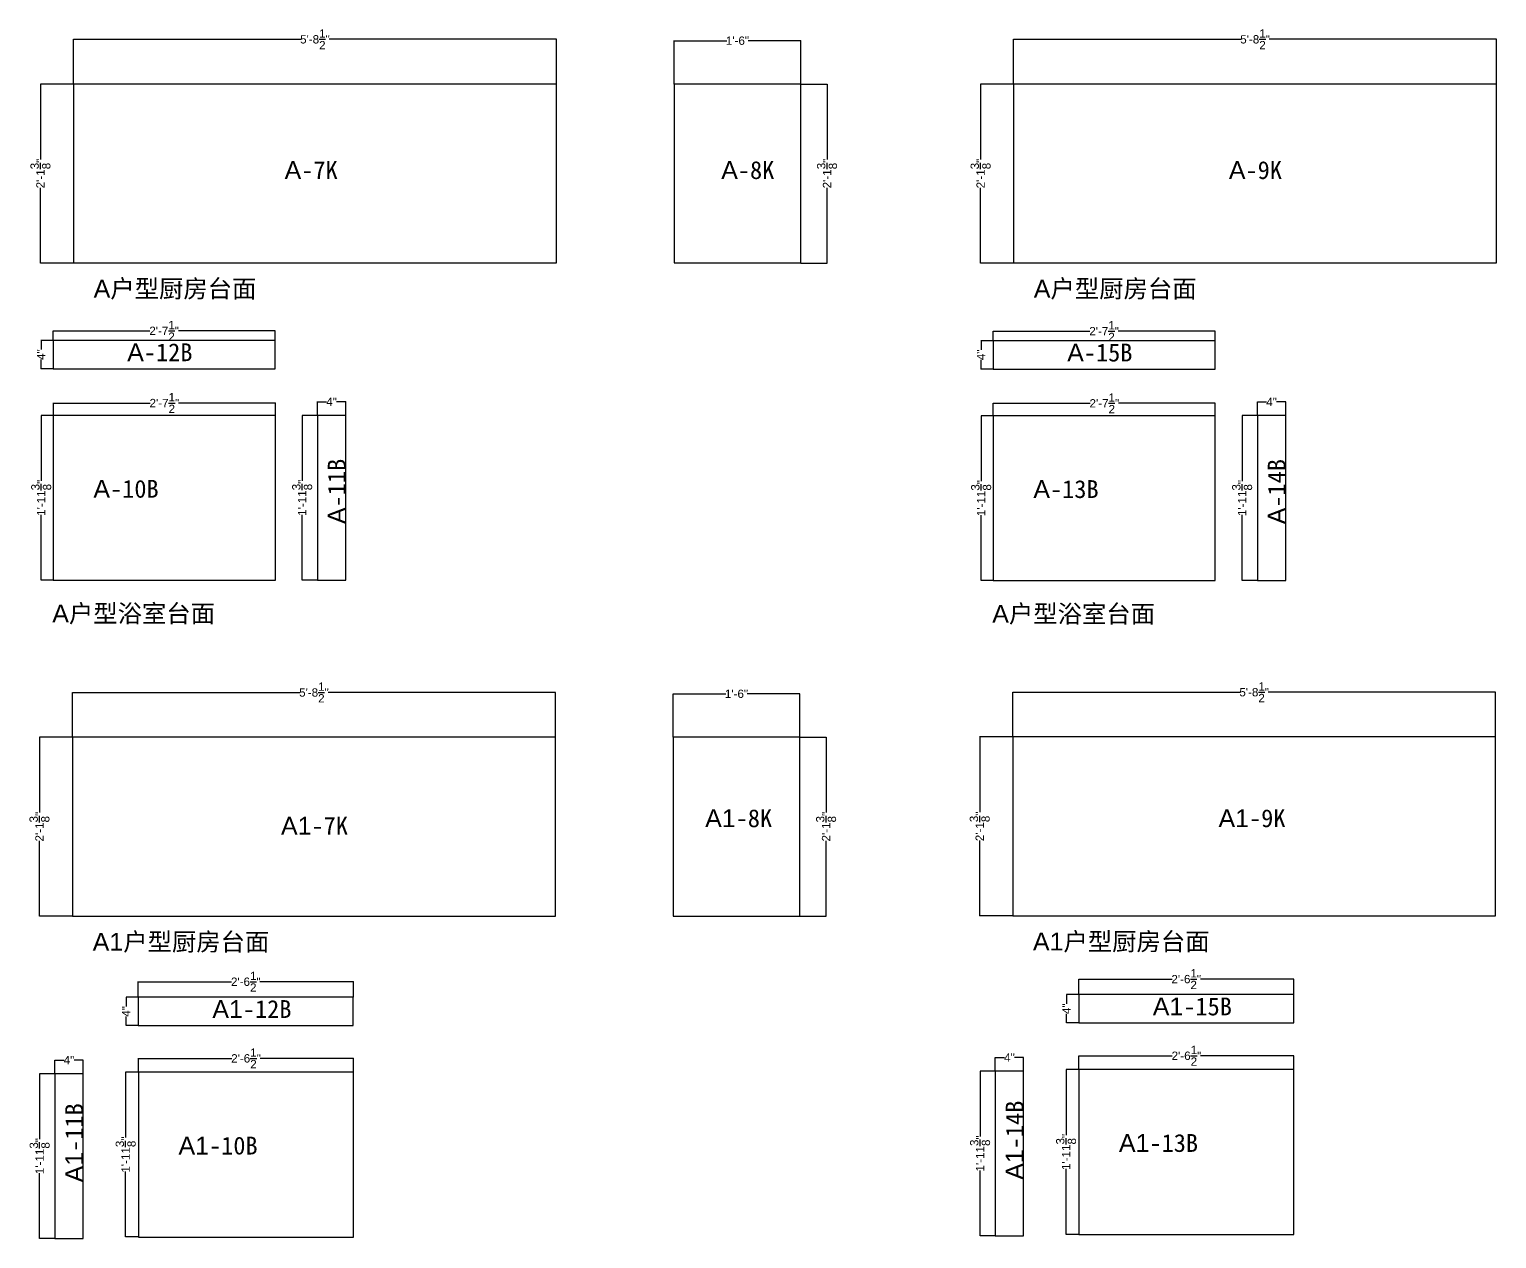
# Model space of a CAD drawing. Header units: inches. Extents: x -997106 to 39633, y -30199 to 1961.
# Drawn here: x 11692 to 16979, y -2397 to 1961 of the extents above; entities that cross this region are included whole.
import ezdxf

# ---------------------------------------------------------------- set-up
doc = ezdxf.new("R2010")
doc.units = ezdxf.units.IN
doc.header["$MEASUREMENT"] = 0
doc.layers.get('Defpoints').update_dxf_attribs({"color": 3})
doc.layers.add('编号', color=10, linetype='Continuous', plot=False)
doc.styles.get("Standard").update_dxf_attribs({"font": 'arial.ttf'})
doc.dimstyles.get("Standard").update_dxf_attribs({"dimtxt": 30, "dimasz": 1, "dimexe": 0.18, "dimexo": 0.0625, "dimgap": 0.09, "dimtad": 0, "dimtoh": 1, "dimdec": 4, "dimlfac": 0.03937, "dimzin": 0, "dimdsep": 46, "dimlunit": 4, "dimtxsty": 'Standard', "dimblk": 'ARCHTICK', "dimcen": 1, "dimadec": 0, "dimazin": 0, "dimtfac": 1, "dimtdec": 4, "dimtix": 1, "dimtofl": 0, "dimtmove": 2, "dimatfit": 3, "dimldrblk": 'ARCHTICK', "dimfxl": 1, "dimtolj": 1, "dimtzin": 0, "dimarcsym": 0})

# ---------------------------------------------------------------- blocks, each defined once
blk = doc.blocks.new('_ArchTick')
at = {"color": 0, "linetype": 'ByBlock', "const_width": 0.15}
blk.add_lwpolyline([(-0.5, -0.5), (0.5, 0.5)], dxfattribs=at)
blk = doc.blocks.new('*D14')
at = {"color": 0, "lineweight": -2, "transparency": 16777216}
for p, q in [((11850.8, 1764.1), (11850.8, 1925.3)), ((11850.8, 1925.1), (12669.9, 1925.1)), ((13590.8, 1925.1), (12771.7, 1925.1)), ((13590.8, 1764.1), (13590.8, 1925.3))]:
    blk.add_line(p, q, dxfattribs=at)
at = {"layer": 'Defpoints', "color": 0, "transparency": 16777216}
for p in [(13590.8, 1925.1), (11850.8, 1764), (13590.8, 1764)]:
    blk.add_point(p, dxfattribs=at)
at = {"color": 0, "lineweight": -2, "transparency": 16777216, "rotation": 180}
blk.add_blockref('_ArchTick', (11850.8, 1925.1), dxfattribs=at)
at = {"color": 0, "lineweight": -2, "transparency": 16777216}
blk.add_blockref('_ArchTick', (13590.8, 1925.1), dxfattribs=at)
at = {"color": 0, "transparency": 16777216, "insert": (12720.8, 1925.1), "char_height": 30, "attachment_point": 5}
blk.add_mtext('\\A1;5\'-8{\\H1x;\\S1/2;}"', dxfattribs=at)
blk = doc.blocks.new('*D15')
at = {"color": 0, "lineweight": -2, "transparency": 16777216}
for p, q in [((11850.7, 1764), (11731.6, 1764)), ((11731.8, 1764), (11731.8, 1492.6)), ((11731.8, 1119), (11731.8, 1390.4)), ((11850.7, 1119), (11731.6, 1119))]:
    blk.add_line(p, q, dxfattribs=at)
at = {"layer": 'Defpoints', "color": 0, "transparency": 16777216}
for p in [(11850.8, 1764), (11731.8, 1119), (11850.8, 1119)]:
    blk.add_point(p, dxfattribs=at)
at = {"color": 0, "lineweight": -2, "transparency": 16777216}
for p, rotation in [((11731.8, 1764), 90), ((11731.8, 1119), 270)]:
    blk.add_blockref('_ArchTick', p, dxfattribs=dict(at, rotation=rotation))
at = {"color": 0, "transparency": 16777216, "insert": (11731.8, 1441.5), "char_height": 30, "attachment_point": 5, "rotation": 90}
blk.add_mtext('\\A1;2\'-1{\\H1x;\\S3/8;}"', dxfattribs=at)
blk = doc.blocks.new('*D16')
at = {"color": 0, "lineweight": -2, "transparency": 16777216}
for p, q in [((14014.9, 1764.1), (14014.9, 1920.3)), ((14014.9, 1920.1), (14204.8, 1920.1)), ((14471.9, 1920.1), (14281.9, 1920.1)), ((14471.9, 1764.1), (14471.9, 1920.3))]:
    blk.add_line(p, q, dxfattribs=at)
at = {"layer": 'Defpoints', "color": 0, "transparency": 16777216}
for p in [(14471.9, 1920.1), (14014.9, 1764), (14471.9, 1764)]:
    blk.add_point(p, dxfattribs=at)
at = {"color": 0, "lineweight": -2, "transparency": 16777216, "rotation": 180}
blk.add_blockref('_ArchTick', (14014.9, 1920.1), dxfattribs=at)
at = {"color": 0, "lineweight": -2, "transparency": 16777216}
blk.add_blockref('_ArchTick', (14471.9, 1920.1), dxfattribs=at)
at = {"color": 0, "transparency": 16777216, "insert": (14243.4, 1920.1), "char_height": 30, "attachment_point": 5}
blk.add_mtext('\\A1;1\'-6"', dxfattribs=at)
blk = doc.blocks.new('*D17')
at = {"color": 0, "lineweight": -2, "transparency": 16777216}
for p, q in [((14472, 1764), (14566.3, 1764)), ((14566.1, 1764), (14566.1, 1492.6)), ((14566.1, 1119), (14566.1, 1390.4)), ((14472, 1119), (14566.3, 1119))]:
    blk.add_line(p, q, dxfattribs=at)
at = {"layer": 'Defpoints', "color": 0, "transparency": 16777216}
for p in [(14471.9, 1764), (14471.9, 1119), (14566.1, 1119)]:
    blk.add_point(p, dxfattribs=at)
at = {"color": 0, "lineweight": -2, "transparency": 16777216}
for p, rotation in [((14566.1, 1764), 90), ((14566.1, 1119), 270)]:
    blk.add_blockref('_ArchTick', p, dxfattribs=dict(at, rotation=rotation))
at = {"color": 0, "transparency": 16777216, "insert": (14566.1, 1441.5), "char_height": 30, "attachment_point": 5, "rotation": 90}
blk.add_mtext('\\A1;2\'-1{\\H1x;\\S3/8;}"', dxfattribs=at)
blk = doc.blocks.new('*D18')
at = {"color": 0, "lineweight": -2, "transparency": 16777216}
for p, q in [((15238.5, 1764.1), (15238.5, 1925.3)), ((15238.5, 1925.1), (16057.6, 1925.1)), ((16978.5, 1925.1), (16159.4, 1925.1)), ((16978.5, 1764.1), (16978.5, 1925.3))]:
    blk.add_line(p, q, dxfattribs=at)
at = {"layer": 'Defpoints', "color": 0, "transparency": 16777216}
for p in [(16978.5, 1925.1), (15238.5, 1764), (16978.5, 1764)]:
    blk.add_point(p, dxfattribs=at)
at = {"color": 0, "lineweight": -2, "transparency": 16777216, "rotation": 180}
blk.add_blockref('_ArchTick', (15238.5, 1925.1), dxfattribs=at)
at = {"color": 0, "lineweight": -2, "transparency": 16777216}
blk.add_blockref('_ArchTick', (16978.5, 1925.1), dxfattribs=at)
at = {"color": 0, "transparency": 16777216, "insert": (16108.5, 1925.1), "char_height": 30, "attachment_point": 5}
blk.add_mtext('\\A1;5\'-8{\\H1x;\\S1/2;}"', dxfattribs=at)
blk = doc.blocks.new('*D19')
at = {"color": 0, "lineweight": -2, "transparency": 16777216}
for p, q in [((15238.4, 1764), (15119.3, 1764)), ((15119.5, 1764), (15119.5, 1492.6)), ((15119.5, 1119), (15119.5, 1390.4)), ((15238.4, 1119), (15119.3, 1119))]:
    blk.add_line(p, q, dxfattribs=at)
at = {"layer": 'Defpoints', "color": 0, "transparency": 16777216}
for p in [(15238.5, 1764), (15119.5, 1119), (15238.5, 1119)]:
    blk.add_point(p, dxfattribs=at)
at = {"color": 0, "lineweight": -2, "transparency": 16777216}
for p, rotation in [((15119.5, 1764), 90), ((15119.5, 1119), 270)]:
    blk.add_blockref('_ArchTick', p, dxfattribs=dict(at, rotation=rotation))
at = {"color": 0, "transparency": 16777216, "insert": (15119.5, 1441.5), "char_height": 30, "attachment_point": 5, "rotation": 90}
blk.add_mtext('\\A1;2\'-1{\\H1x;\\S3/8;}"', dxfattribs=at)
blk = doc.blocks.new('*D58')
at = {"color": 0, "lineweight": -2, "transparency": 16777216}
for p, q in [((11847.3, -589.8), (11847.3, -428.6)), ((11847.3, -428.8), (12666.4, -428.8)), ((13587.3, -428.8), (12768.2, -428.8)), ((13587.3, -589.8), (13587.3, -428.6))]:
    blk.add_line(p, q, dxfattribs=at)
at = {"layer": 'Defpoints', "color": 0, "transparency": 16777216}
for p in [(13587.3, -428.8), (11847.3, -589.9), (13587.3, -589.9)]:
    blk.add_point(p, dxfattribs=at)
at = {"color": 0, "lineweight": -2, "transparency": 16777216, "rotation": 180}
blk.add_blockref('_ArchTick', (11847.3, -428.8), dxfattribs=at)
at = {"color": 0, "lineweight": -2, "transparency": 16777216}
blk.add_blockref('_ArchTick', (13587.3, -428.8), dxfattribs=at)
at = {"color": 0, "transparency": 16777216, "insert": (12717.3, -428.8), "char_height": 30, "attachment_point": 5}
blk.add_mtext('\\A1;5\'-8{\\H1x;\\S1/2;}"', dxfattribs=at)
blk = doc.blocks.new('*D59')
at = {"color": 0, "lineweight": -2, "transparency": 16777216}
for p, q in [((11847.2, -589.9), (11728.1, -589.9)), ((11728.3, -589.9), (11728.3, -861.3)), ((11728.3, -1234.9), (11728.3, -963.5)), ((11847.2, -1234.9), (11728.1, -1234.9))]:
    blk.add_line(p, q, dxfattribs=at)
at = {"layer": 'Defpoints', "color": 0, "transparency": 16777216}
for p in [(11847.3, -589.9), (11728.3, -1234.9), (11847.3, -1234.9)]:
    blk.add_point(p, dxfattribs=at)
at = {"color": 0, "lineweight": -2, "transparency": 16777216}
for p, rotation in [((11728.3, -589.9), 90), ((11728.3, -1234.9), 270)]:
    blk.add_blockref('_ArchTick', p, dxfattribs=dict(at, rotation=rotation))
at = {"color": 0, "transparency": 16777216, "insert": (11728.3, -912.4), "char_height": 30, "attachment_point": 5, "rotation": 90}
blk.add_mtext('\\A1;2\'-1{\\H1x;\\S3/8;}"', dxfattribs=at)
blk = doc.blocks.new('*D60')
at = {"color": 0, "lineweight": -2, "transparency": 16777216}
for p, q in [((14011.4, -589.8), (14011.4, -433.6)), ((14011.4, -433.8), (14201.4, -433.8)), ((14468.4, -433.8), (14278.5, -433.8)), ((14468.4, -589.8), (14468.4, -433.6))]:
    blk.add_line(p, q, dxfattribs=at)
at = {"layer": 'Defpoints', "color": 0, "transparency": 16777216}
for p in [(14468.4, -433.8), (14011.4, -589.9), (14468.4, -589.9)]:
    blk.add_point(p, dxfattribs=at)
at = {"color": 0, "lineweight": -2, "transparency": 16777216, "rotation": 180}
blk.add_blockref('_ArchTick', (14011.4, -433.8), dxfattribs=at)
at = {"color": 0, "lineweight": -2, "transparency": 16777216}
blk.add_blockref('_ArchTick', (14468.4, -433.8), dxfattribs=at)
at = {"color": 0, "transparency": 16777216, "insert": (14239.9, -433.8), "char_height": 30, "attachment_point": 5}
blk.add_mtext('\\A1;1\'-6"', dxfattribs=at)
blk = doc.blocks.new('*D61')
at = {"color": 0, "lineweight": -2, "transparency": 16777216}
for p, q in [((14468.5, -589.9), (14562.8, -589.9)), ((14562.7, -589.9), (14562.7, -861.3)), ((14562.7, -1234.9), (14562.7, -963.5)), ((14468.5, -1234.9), (14562.8, -1234.9))]:
    blk.add_line(p, q, dxfattribs=at)
at = {"layer": 'Defpoints', "color": 0, "transparency": 16777216}
for p in [(14468.4, -589.9), (14468.4, -1234.9), (14562.7, -1234.9)]:
    blk.add_point(p, dxfattribs=at)
at = {"color": 0, "lineweight": -2, "transparency": 16777216}
for p, rotation in [((14562.7, -589.9), 90), ((14562.7, -1234.9), 270)]:
    blk.add_blockref('_ArchTick', p, dxfattribs=dict(at, rotation=rotation))
at = {"color": 0, "transparency": 16777216, "insert": (14562.7, -912.4), "char_height": 30, "attachment_point": 5, "rotation": 90}
blk.add_mtext('\\A1;2\'-1{\\H1x;\\S3/8;}"', dxfattribs=at)
blk = doc.blocks.new('*D62')
at = {"color": 0, "lineweight": -2, "transparency": 16777216}
for p, q in [((15235.3, -588.8), (15235.3, -427.6)), ((15235.3, -427.8), (16054.4, -427.8)), ((16975.3, -427.8), (16156.2, -427.8)), ((16975.3, -588.8), (16975.3, -427.6))]:
    blk.add_line(p, q, dxfattribs=at)
at = {"layer": 'Defpoints', "color": 0, "transparency": 16777216}
for p in [(16975.3, -427.8), (15235.3, -588.9), (16975.3, -588.9)]:
    blk.add_point(p, dxfattribs=at)
at = {"color": 0, "lineweight": -2, "transparency": 16777216, "rotation": 180}
blk.add_blockref('_ArchTick', (15235.3, -427.8), dxfattribs=at)
at = {"color": 0, "lineweight": -2, "transparency": 16777216}
blk.add_blockref('_ArchTick', (16975.3, -427.8), dxfattribs=at)
at = {"color": 0, "transparency": 16777216, "insert": (16105.3, -427.8), "char_height": 30, "attachment_point": 5}
blk.add_mtext('\\A1;5\'-8{\\H1x;\\S1/2;}"', dxfattribs=at)
blk = doc.blocks.new('*D63')
at = {"color": 0, "lineweight": -2, "transparency": 16777216}
for p, q in [((15235.3, -588.9), (15116.1, -588.9)), ((15116.3, -588.9), (15116.3, -860.3)), ((15116.3, -1233.9), (15116.3, -962.5)), ((15235.3, -1233.9), (15116.1, -1233.9))]:
    blk.add_line(p, q, dxfattribs=at)
at = {"layer": 'Defpoints', "color": 0, "transparency": 16777216}
for p in [(15235.3, -588.9), (15116.3, -1233.9), (15235.3, -1233.9)]:
    blk.add_point(p, dxfattribs=at)
at = {"color": 0, "lineweight": -2, "transparency": 16777216}
for p, rotation in [((15116.3, -588.9), 90), ((15116.3, -1233.9), 270)]:
    blk.add_blockref('_ArchTick', p, dxfattribs=dict(at, rotation=rotation))
at = {"color": 0, "transparency": 16777216, "insert": (15116.3, -911.4), "char_height": 30, "attachment_point": 5, "rotation": 90}
blk.add_mtext('\\A1;2\'-1{\\H1x;\\S3/8;}"', dxfattribs=at)
blk = doc.blocks.new('*D879')
at = {"color": 0, "lineweight": -2, "transparency": 16777216}
for p, q in [((11783.8, -1802.6), (11728.7, -1802.6)), ((11728.9, -1802.6), (11728.9, -2038.5)), ((11728.9, -2396.6), (11728.9, -2160.7)), ((11783.8, -2396.6), (11728.7, -2396.6))]:
    blk.add_line(p, q, dxfattribs=at)
at = {"layer": 'Defpoints', "color": 0, "transparency": 16777216}
for p in [(11783.8, -1802.6), (11728.9, -2396.6), (11783.8, -2396.6)]:
    blk.add_point(p, dxfattribs=at)
at = {"color": 0, "lineweight": -2, "transparency": 16777216}
for p, rotation in [((11728.9, -1802.6), 90), ((11728.9, -2396.6), 270)]:
    blk.add_blockref('_ArchTick', p, dxfattribs=dict(at, rotation=rotation))
at = {"color": 0, "transparency": 16777216, "insert": (11728.9, -2099.6), "char_height": 30, "attachment_point": 5, "rotation": 90}
blk.add_mtext('\\A1;1\'-11{\\H1x;\\S3/8;}"', dxfattribs=at)
blk = doc.blocks.new('*D880')
at = {"color": 0, "lineweight": -2, "transparency": 16777216}
for p, q in [((11783.8, -1802.6), (11783.8, -1753.4)), ((11783.8, -1753.5), (11816.9, -1753.5)), ((11885.8, -1753.5), (11852.8, -1753.5)), ((11885.8, -1802.6), (11885.8, -1753.4))]:
    blk.add_line(p, q, dxfattribs=at)
at = {"layer": 'Defpoints', "color": 0, "transparency": 16777216}
for p in [(11885.8, -1753.5), (11783.8, -1802.6), (11885.8, -1802.6)]:
    blk.add_point(p, dxfattribs=at)
at = {"color": 0, "lineweight": -2, "transparency": 16777216, "rotation": 180}
blk.add_blockref('_ArchTick', (11783.8, -1753.5), dxfattribs=at)
at = {"color": 0, "lineweight": -2, "transparency": 16777216}
blk.add_blockref('_ArchTick', (11885.8, -1753.5), dxfattribs=at)
at = {"color": 0, "transparency": 16777216, "insert": (11834.8, -1753.5), "char_height": 30, "attachment_point": 5}
blk.add_mtext('\\A1;4"', dxfattribs=at)
blk = doc.blocks.new('*D878')
at = {"color": 0, "lineweight": -2, "transparency": 16777216}
for p, q in [((12084.2, -1527.1), (12040.2, -1527.1)), ((12040.4, -1527.1), (12040.4, -1560.2)), ((12084.2, -1629.1), (12040.2, -1629.1)), ((12040.4, -1629.1), (12040.4, -1596))]:
    blk.add_line(p, q, dxfattribs=at)
at = {"layer": 'Defpoints', "color": 0, "transparency": 16777216}
for p in [(12084.3, -1527.1), (12040.4, -1629.1), (12084.3, -1629.1)]:
    blk.add_point(p, dxfattribs=at)
at = {"color": 0, "lineweight": -2, "transparency": 16777216}
for p, rotation in [((12040.4, -1527.1), 90), ((12040.4, -1629.1), 270)]:
    blk.add_blockref('_ArchTick', p, dxfattribs=dict(at, rotation=rotation))
at = {"color": 0, "transparency": 16777216, "insert": (12040.4, -1578.1), "char_height": 30, "attachment_point": 5, "rotation": 90}
blk.add_mtext('\\A1;4"', dxfattribs=at)
blk = doc.blocks.new('*D881')
at = {"color": 0, "lineweight": -2, "transparency": 16777216}
for p, q in [((12084.3, -1525.4), (12084.3, -1471)), ((12084.3, -1471.2), (12420.6, -1471.2)), ((12859.3, -1471.2), (12522.9, -1471.2)), ((12859.3, -1527), (12859.3, -1471))]:
    blk.add_line(p, q, dxfattribs=at)
at = {"layer": 'Defpoints', "color": 0, "transparency": 16777216}
for p in [(12859.3, -1471.2), (12084.3, -1525.4), (12859.3, -1527.1)]:
    blk.add_point(p, dxfattribs=at)
at = {"color": 0, "lineweight": -2, "transparency": 16777216, "rotation": 180}
blk.add_blockref('_ArchTick', (12084.3, -1471.2), dxfattribs=at)
at = {"color": 0, "lineweight": -2, "transparency": 16777216}
blk.add_blockref('_ArchTick', (12859.3, -1471.2), dxfattribs=at)
at = {"color": 0, "transparency": 16777216, "insert": (12471.8, -1471.2), "char_height": 30, "attachment_point": 5}
blk.add_mtext('\\A1;2\'-6{\\H1x;\\S1/2;}"', dxfattribs=at)
blk = doc.blocks.new('*D882')
at = {"color": 0, "lineweight": -2, "transparency": 16777216}
for p, q in [((12085, -1797.2), (12085, -1747.2)), ((12085, -1747.4), (12421.3, -1747.4)), ((12860, -1747.4), (12523.6, -1747.4)), ((12860, -1797.2), (12860, -1747.2))]:
    blk.add_line(p, q, dxfattribs=at)
at = {"layer": 'Defpoints', "color": 0, "transparency": 16777216}
for p in [(12085, -1797.2), (12860, -1747.4), (12860, -1797.2)]:
    blk.add_point(p, dxfattribs=at)
at = {"color": 0, "lineweight": -2, "transparency": 16777216, "rotation": 180}
blk.add_blockref('_ArchTick', (12085, -1747.4), dxfattribs=at)
at = {"color": 0, "lineweight": -2, "transparency": 16777216}
blk.add_blockref('_ArchTick', (12860, -1747.4), dxfattribs=at)
at = {"color": 0, "transparency": 16777216, "insert": (12472.5, -1747.4), "char_height": 30, "attachment_point": 5}
blk.add_mtext('\\A1;2\'-6{\\H1x;\\S1/2;}"', dxfattribs=at)
blk = doc.blocks.new('*D883')
at = {"color": 0, "lineweight": -2, "transparency": 16777216}
for p, q in [((12084.9, -1797.2), (12038.6, -1797.2)), ((12038.8, -1797.2), (12038.8, -2033.1)), ((12038.8, -2391.2), (12038.8, -2155.3)), ((12084.9, -2391.2), (12038.6, -2391.2))]:
    blk.add_line(p, q, dxfattribs=at)
at = {"layer": 'Defpoints', "color": 0, "transparency": 16777216}
for p in [(12085, -1797.2), (12038.8, -2391.2), (12085, -2391.2)]:
    blk.add_point(p, dxfattribs=at)
at = {"color": 0, "lineweight": -2, "transparency": 16777216}
for p, rotation in [((12038.8, -1797.2), 90), ((12038.8, -2391.2), 270)]:
    blk.add_blockref('_ArchTick', p, dxfattribs=dict(at, rotation=rotation))
at = {"color": 0, "transparency": 16777216, "insert": (12038.8, -2094.2), "char_height": 30, "attachment_point": 5, "rotation": 90}
blk.add_mtext('\\A1;1\'-11{\\H1x;\\S3/8;}"', dxfattribs=at)
blk = doc.blocks.new('*D885')
at = {"color": 0, "lineweight": -2, "transparency": 16777216}
for p, q in [((15172.5, -1793.2), (15117.4, -1793.2)), ((15117.6, -1793.2), (15117.6, -2029.1)), ((15117.6, -2387.2), (15117.6, -2151.3)), ((15172.5, -2387.2), (15117.4, -2387.2))]:
    blk.add_line(p, q, dxfattribs=at)
at = {"layer": 'Defpoints', "color": 0, "transparency": 16777216}
for p in [(15172.5, -1793.2), (15117.6, -2387.2), (15172.5, -2387.2)]:
    blk.add_point(p, dxfattribs=at)
at = {"color": 0, "lineweight": -2, "transparency": 16777216}
for p, rotation in [((15117.6, -1793.2), 90), ((15117.6, -2387.2), 270)]:
    blk.add_blockref('_ArchTick', p, dxfattribs=dict(at, rotation=rotation))
at = {"color": 0, "transparency": 16777216, "insert": (15117.6, -2090.2), "char_height": 30, "attachment_point": 5, "rotation": 90}
blk.add_mtext('\\A1;1\'-11{\\H1x;\\S3/8;}"', dxfattribs=at)
blk = doc.blocks.new('*D886')
at = {"color": 0, "lineweight": -2, "transparency": 16777216}
for p, q in [((15172.5, -1793.2), (15172.5, -1743.9)), ((15172.5, -1744.1), (15205.6, -1744.1)), ((15274.5, -1744.1), (15241.5, -1744.1)), ((15274.5, -1793.2), (15274.5, -1743.9))]:
    blk.add_line(p, q, dxfattribs=at)
at = {"layer": 'Defpoints', "color": 0, "transparency": 16777216}
for p in [(15274.5, -1744.1), (15172.5, -1793.2), (15274.5, -1793.2)]:
    blk.add_point(p, dxfattribs=at)
at = {"color": 0, "lineweight": -2, "transparency": 16777216, "rotation": 180}
blk.add_blockref('_ArchTick', (15172.5, -1744.1), dxfattribs=at)
at = {"color": 0, "lineweight": -2, "transparency": 16777216}
blk.add_blockref('_ArchTick', (15274.5, -1744.1), dxfattribs=at)
at = {"color": 0, "transparency": 16777216, "insert": (15223.5, -1744.1), "char_height": 30, "attachment_point": 5}
blk.add_mtext('\\A1;4"', dxfattribs=at)
blk = doc.blocks.new('*D884')
at = {"color": 0, "lineweight": -2, "transparency": 16777216}
for p, q in [((15472.9, -1517.7), (15428.9, -1517.7)), ((15429.1, -1517.7), (15429.1, -1550.7)), ((15472.9, -1619.7), (15428.9, -1619.7)), ((15429.1, -1619.7), (15429.1, -1586.6))]:
    blk.add_line(p, q, dxfattribs=at)
at = {"layer": 'Defpoints', "color": 0, "transparency": 16777216}
for p in [(15473, -1517.7), (15429.1, -1619.7), (15473, -1619.7)]:
    blk.add_point(p, dxfattribs=at)
at = {"color": 0, "lineweight": -2, "transparency": 16777216}
for p, rotation in [((15429.1, -1517.7), 90), ((15429.1, -1619.7), 270)]:
    blk.add_blockref('_ArchTick', p, dxfattribs=dict(at, rotation=rotation))
at = {"color": 0, "transparency": 16777216, "insert": (15429.1, -1568.7), "char_height": 30, "attachment_point": 5, "rotation": 90}
blk.add_mtext('\\A1;4"', dxfattribs=at)
blk = doc.blocks.new('*D887')
at = {"color": 0, "lineweight": -2, "transparency": 16777216}
for p, q in [((15473, -1516), (15473, -1461.6)), ((15473, -1461.8), (15809.3, -1461.8)), ((16248, -1461.8), (15911.6, -1461.8)), ((16248, -1517.6), (16248, -1461.6))]:
    blk.add_line(p, q, dxfattribs=at)
at = {"layer": 'Defpoints', "color": 0, "transparency": 16777216}
for p in [(16248, -1461.8), (15473, -1516), (16248, -1517.7)]:
    blk.add_point(p, dxfattribs=at)
at = {"color": 0, "lineweight": -2, "transparency": 16777216, "rotation": 180}
blk.add_blockref('_ArchTick', (15473, -1461.8), dxfattribs=at)
at = {"color": 0, "lineweight": -2, "transparency": 16777216}
blk.add_blockref('_ArchTick', (16248, -1461.8), dxfattribs=at)
at = {"color": 0, "transparency": 16777216, "insert": (15860.5, -1461.8), "char_height": 30, "attachment_point": 5}
blk.add_mtext('\\A1;2\'-6{\\H1x;\\S1/2;}"', dxfattribs=at)
blk = doc.blocks.new('*D888')
at = {"color": 0, "lineweight": -2, "transparency": 16777216}
for p, q in [((15473.7, -1787.7), (15473.7, -1737.8)), ((15473.7, -1738), (15810, -1738)), ((16248.7, -1738), (15912.4, -1738)), ((16248.7, -1787.7), (16248.7, -1737.8))]:
    blk.add_line(p, q, dxfattribs=at)
at = {"layer": 'Defpoints', "color": 0, "transparency": 16777216}
for p in [(16248.7, -1738), (15473.7, -1787.8), (16248.7, -1787.8)]:
    blk.add_point(p, dxfattribs=at)
at = {"color": 0, "lineweight": -2, "transparency": 16777216, "rotation": 180}
blk.add_blockref('_ArchTick', (15473.7, -1738), dxfattribs=at)
at = {"color": 0, "lineweight": -2, "transparency": 16777216}
blk.add_blockref('_ArchTick', (16248.7, -1738), dxfattribs=at)
at = {"color": 0, "transparency": 16777216, "insert": (15861.2, -1738), "char_height": 30, "attachment_point": 5}
blk.add_mtext('\\A1;2\'-6{\\H1x;\\S1/2;}"', dxfattribs=at)
blk = doc.blocks.new('*D889')
at = {"color": 0, "lineweight": -2, "transparency": 16777216}
for p, q in [((15473.6, -1787.8), (15427.3, -1787.8)), ((15427.5, -1787.8), (15427.5, -2023.7)), ((15427.5, -2381.8), (15427.5, -2145.9)), ((15473.6, -2381.8), (15427.3, -2381.8))]:
    blk.add_line(p, q, dxfattribs=at)
at = {"layer": 'Defpoints', "color": 0, "transparency": 16777216}
for p in [(15473.7, -1787.8), (15427.5, -2381.8), (15473.7, -2381.8)]:
    blk.add_point(p, dxfattribs=at)
at = {"color": 0, "lineweight": -2, "transparency": 16777216}
for p, rotation in [((15427.5, -1787.8), 90), ((15427.5, -2381.8), 270)]:
    blk.add_blockref('_ArchTick', p, dxfattribs=dict(at, rotation=rotation))
at = {"color": 0, "transparency": 16777216, "insert": (15427.5, -2084.8), "char_height": 30, "attachment_point": 5, "rotation": 90}
blk.add_mtext('\\A1;1\'-11{\\H1x;\\S3/8;}"', dxfattribs=at)
blk = doc.blocks.new('*D1124')
at = {"color": 0, "lineweight": -2, "transparency": 16777216}
for p, q in [((12729.7, 570), (12674.6, 570)), ((12674.8, 570), (12674.8, 334.1)), ((12674.8, -24), (12674.8, 211.9)), ((12729.7, -24), (12674.6, -24))]:
    blk.add_line(p, q, dxfattribs=at)
at = {"layer": 'Defpoints', "color": 0, "transparency": 16777216}
for p in [(12729.8, 570), (12674.8, -24), (12729.8, -24)]:
    blk.add_point(p, dxfattribs=at)
at = {"color": 0, "lineweight": -2, "transparency": 16777216}
for p, rotation in [((12674.8, 570), 90), ((12674.8, -24), 270)]:
    blk.add_blockref('_ArchTick', p, dxfattribs=dict(at, rotation=rotation))
at = {"color": 0, "transparency": 16777216, "insert": (12674.8, 273), "char_height": 30, "attachment_point": 5, "rotation": 90}
blk.add_mtext('\\A1;1\'-11{\\H1x;\\S3/8;}"', dxfattribs=at)
blk = doc.blocks.new('*D1125')
at = {"color": 0, "lineweight": -2, "transparency": 16777216}
for p, q in [((12729.8, 570.1), (12729.8, 619.3)), ((12729.8, 619.1), (12762.8, 619.1)), ((12831.8, 619.1), (12798.7, 619.1)), ((12831.8, 570.1), (12831.8, 619.3))]:
    blk.add_line(p, q, dxfattribs=at)
at = {"layer": 'Defpoints', "color": 0, "transparency": 16777216}
for p in [(12831.8, 619.1), (12729.8, 570), (12831.8, 570)]:
    blk.add_point(p, dxfattribs=at)
at = {"color": 0, "lineweight": -2, "transparency": 16777216, "rotation": 180}
blk.add_blockref('_ArchTick', (12729.8, 619.1), dxfattribs=at)
at = {"color": 0, "lineweight": -2, "transparency": 16777216}
blk.add_blockref('_ArchTick', (12831.8, 619.1), dxfattribs=at)
at = {"color": 0, "transparency": 16777216, "insert": (12780.8, 619.1), "char_height": 30, "attachment_point": 5}
blk.add_mtext('\\A1;4"', dxfattribs=at)
blk = doc.blocks.new('*D1126')
at = {"color": 0, "lineweight": -2, "transparency": 16777216}
for p, q in [((11778.3, 569.8), (11778.3, 614.5)), ((11778.3, 614.3), (12127.1, 614.3)), ((12578.3, 614.3), (12229.4, 614.3)), ((12578.3, 569.8), (12578.3, 614.5))]:
    blk.add_line(p, q, dxfattribs=at)
at = {"layer": 'Defpoints', "color": 0, "transparency": 16777216}
for p in [(12578.3, 614.3), (11778.3, 569.7), (12578.3, 569.7)]:
    blk.add_point(p, dxfattribs=at)
at = {"color": 0, "lineweight": -2, "transparency": 16777216, "rotation": 180}
blk.add_blockref('_ArchTick', (11778.3, 614.3), dxfattribs=at)
at = {"color": 0, "lineweight": -2, "transparency": 16777216}
blk.add_blockref('_ArchTick', (12578.3, 614.3), dxfattribs=at)
at = {"color": 0, "transparency": 16777216, "insert": (12178.3, 614.3), "char_height": 30, "attachment_point": 5}
blk.add_mtext('\\A1;2\'-7{\\H1x;\\S1/2;}"', dxfattribs=at)
blk = doc.blocks.new('*D1127')
at = {"color": 0, "lineweight": -2, "transparency": 16777216}
for p, q in [((11778.2, 569.7), (11734.3, 569.7)), ((11734.5, 569.7), (11734.5, 333.8)), ((11734.5, -24.3), (11734.5, 211.7)), ((11778.2, -24.3), (11734.3, -24.3))]:
    blk.add_line(p, q, dxfattribs=at)
at = {"layer": 'Defpoints', "color": 0, "transparency": 16777216}
for p in [(11778.3, 569.7), (11734.5, -24.3), (11778.3, -24.3)]:
    blk.add_point(p, dxfattribs=at)
at = {"color": 0, "lineweight": -2, "transparency": 16777216}
for p, rotation in [((11734.5, 569.7), 90), ((11734.5, -24.3), 270)]:
    blk.add_blockref('_ArchTick', p, dxfattribs=dict(at, rotation=rotation))
at = {"color": 0, "transparency": 16777216, "insert": (11734.5, 272.7), "char_height": 30, "attachment_point": 5, "rotation": 90}
blk.add_mtext('\\A1;1\'-11{\\H1x;\\S3/8;}"', dxfattribs=at)
blk = doc.blocks.new('*D1128')
at = {"color": 0, "lineweight": -2, "transparency": 16777216}
for p, q in [((11777.5, 839.9), (11733.8, 839.9)), ((11734, 839.9), (11734, 806.8)), ((11734, 737.9), (11734, 770.9)), ((11777.5, 737.9), (11733.8, 737.9))]:
    blk.add_line(p, q, dxfattribs=at)
at = {"layer": 'Defpoints', "color": 0, "transparency": 16777216}
for p in [(11777.5, 839.9), (11734, 737.9), (11777.5, 737.9)]:
    blk.add_point(p, dxfattribs=at)
at = {"color": 0, "lineweight": -2, "transparency": 16777216}
for p, rotation in [((11734, 839.9), 90), ((11734, 737.9), 270)]:
    blk.add_blockref('_ArchTick', p, dxfattribs=dict(at, rotation=rotation))
at = {"color": 0, "transparency": 16777216, "insert": (11734, 788.9), "char_height": 30, "attachment_point": 5, "rotation": 90}
blk.add_mtext('\\A1;4"', dxfattribs=at)
blk = doc.blocks.new('*D1129')
at = {"color": 0, "lineweight": -2, "transparency": 16777216}
for p, q in [((11777.5, 839.9), (11777.5, 874.7)), ((11777.5, 874.5), (12126.4, 874.5)), ((12577.5, 874.5), (12228.7, 874.5)), ((12577.5, 839.9), (12577.5, 874.7))]:
    blk.add_line(p, q, dxfattribs=at)
at = {"layer": 'Defpoints', "color": 0, "transparency": 16777216}
for p in [(12577.5, 874.5), (11777.5, 839.9), (12577.5, 839.9)]:
    blk.add_point(p, dxfattribs=at)
at = {"color": 0, "lineweight": -2, "transparency": 16777216, "rotation": 180}
blk.add_blockref('_ArchTick', (11777.5, 874.5), dxfattribs=at)
at = {"color": 0, "lineweight": -2, "transparency": 16777216}
blk.add_blockref('_ArchTick', (12577.5, 874.5), dxfattribs=at)
at = {"color": 0, "transparency": 16777216, "insert": (12177.5, 874.5), "char_height": 30, "attachment_point": 5}
blk.add_mtext('\\A1;2\'-7{\\H1x;\\S1/2;}"', dxfattribs=at)
blk = doc.blocks.new('*D1130')
at = {"color": 0, "lineweight": -2, "transparency": 16777216}
for p, q in [((16116.8, 569), (16061.7, 569)), ((16061.9, 569), (16061.9, 333.1)), ((16061.9, -25), (16061.9, 210.9)), ((16116.8, -25), (16061.7, -25))]:
    blk.add_line(p, q, dxfattribs=at)
at = {"layer": 'Defpoints', "color": 0, "transparency": 16777216}
for p in [(16116.8, 569), (16061.9, -25), (16116.8, -25)]:
    blk.add_point(p, dxfattribs=at)
at = {"color": 0, "lineweight": -2, "transparency": 16777216}
for p, rotation in [((16061.9, 569), 90), ((16061.9, -25), 270)]:
    blk.add_blockref('_ArchTick', p, dxfattribs=dict(at, rotation=rotation))
at = {"color": 0, "transparency": 16777216, "insert": (16061.9, 272), "char_height": 30, "attachment_point": 5, "rotation": 90}
blk.add_mtext('\\A1;1\'-11{\\H1x;\\S3/8;}"', dxfattribs=at)
blk = doc.blocks.new('*D1131')
at = {"color": 0, "lineweight": -2, "transparency": 16777216}
for p, q in [((16116.8, 569.1), (16116.8, 618.3)), ((16116.8, 618.1), (16149.9, 618.1)), ((16218.8, 618.1), (16185.8, 618.1)), ((16218.8, 569.1), (16218.8, 618.3))]:
    blk.add_line(p, q, dxfattribs=at)
at = {"layer": 'Defpoints', "color": 0, "transparency": 16777216}
for p in [(16218.8, 618.1), (16116.8, 569), (16218.8, 569)]:
    blk.add_point(p, dxfattribs=at)
at = {"color": 0, "lineweight": -2, "transparency": 16777216, "rotation": 180}
blk.add_blockref('_ArchTick', (16116.8, 618.1), dxfattribs=at)
at = {"color": 0, "lineweight": -2, "transparency": 16777216}
blk.add_blockref('_ArchTick', (16218.8, 618.1), dxfattribs=at)
at = {"color": 0, "transparency": 16777216, "insert": (16167.8, 618.1), "char_height": 30, "attachment_point": 5}
blk.add_mtext('\\A1;4"', dxfattribs=at)
blk = doc.blocks.new('*D1132')
at = {"color": 0, "lineweight": -2, "transparency": 16777216}
for p, q in [((15165.3, 568.8), (15165.3, 613.5)), ((15165.3, 613.3), (15514.2, 613.3)), ((15965.3, 613.3), (15616.5, 613.3)), ((15965.3, 568.8), (15965.3, 613.5))]:
    blk.add_line(p, q, dxfattribs=at)
at = {"layer": 'Defpoints', "color": 0, "transparency": 16777216}
for p in [(15965.3, 613.3), (15165.3, 568.7), (15965.3, 568.7)]:
    blk.add_point(p, dxfattribs=at)
at = {"color": 0, "lineweight": -2, "transparency": 16777216, "rotation": 180}
blk.add_blockref('_ArchTick', (15165.3, 613.3), dxfattribs=at)
at = {"color": 0, "lineweight": -2, "transparency": 16777216}
blk.add_blockref('_ArchTick', (15965.3, 613.3), dxfattribs=at)
at = {"color": 0, "transparency": 16777216, "insert": (15565.3, 613.3), "char_height": 30, "attachment_point": 5}
blk.add_mtext('\\A1;2\'-7{\\H1x;\\S1/2;}"', dxfattribs=at)
blk = doc.blocks.new('*D1133')
at = {"color": 0, "lineweight": -2, "transparency": 16777216}
for p, q in [((15165.3, 568.7), (15121.3, 568.7)), ((15121.5, 568.7), (15121.5, 332.8)), ((15121.5, -25.3), (15121.5, 210.7)), ((15165.3, -25.3), (15121.3, -25.3))]:
    blk.add_line(p, q, dxfattribs=at)
at = {"layer": 'Defpoints', "color": 0, "transparency": 16777216}
for p in [(15165.3, 568.7), (15121.5, -25.3), (15165.3, -25.3)]:
    blk.add_point(p, dxfattribs=at)
at = {"color": 0, "lineweight": -2, "transparency": 16777216}
for p, rotation in [((15121.5, 568.7), 90), ((15121.5, -25.3), 270)]:
    blk.add_blockref('_ArchTick', p, dxfattribs=dict(at, rotation=rotation))
at = {"color": 0, "transparency": 16777216, "insert": (15121.5, 271.7), "char_height": 30, "attachment_point": 5, "rotation": 90}
blk.add_mtext('\\A1;1\'-11{\\H1x;\\S3/8;}"', dxfattribs=at)
blk = doc.blocks.new('*D1134')
at = {"color": 0, "lineweight": -2, "transparency": 16777216}
for p, q in [((15164.5, 838.9), (15120.9, 838.9)), ((15121.1, 838.9), (15121.1, 805.8)), ((15121.1, 736.9), (15121.1, 769.9)), ((15164.5, 736.9), (15120.9, 736.9))]:
    blk.add_line(p, q, dxfattribs=at)
at = {"layer": 'Defpoints', "color": 0, "transparency": 16777216}
for p in [(15164.6, 838.9), (15121.1, 736.9), (15164.6, 736.9)]:
    blk.add_point(p, dxfattribs=at)
at = {"color": 0, "lineweight": -2, "transparency": 16777216}
for p, rotation in [((15121.1, 838.9), 90), ((15121.1, 736.9), 270)]:
    blk.add_blockref('_ArchTick', p, dxfattribs=dict(at, rotation=rotation))
at = {"color": 0, "transparency": 16777216, "insert": (15121.1, 787.9), "char_height": 30, "attachment_point": 5, "rotation": 90}
blk.add_mtext('\\A1;4"', dxfattribs=at)
blk = doc.blocks.new('*D1135')
at = {"color": 0, "lineweight": -2, "transparency": 16777216}
for p, q in [((15164.6, 838.9), (15164.6, 873.7)), ((15164.6, 873.5), (15513.4, 873.5)), ((15964.6, 873.5), (15615.8, 873.5)), ((15964.6, 838.9), (15964.6, 873.7))]:
    blk.add_line(p, q, dxfattribs=at)
at = {"layer": 'Defpoints', "color": 0, "transparency": 16777216}
for p in [(15964.6, 873.5), (15164.6, 838.9), (15964.6, 838.9)]:
    blk.add_point(p, dxfattribs=at)
at = {"color": 0, "lineweight": -2, "transparency": 16777216, "rotation": 180}
blk.add_blockref('_ArchTick', (15164.6, 873.5), dxfattribs=at)
at = {"color": 0, "lineweight": -2, "transparency": 16777216}
blk.add_blockref('_ArchTick', (15964.6, 873.5), dxfattribs=at)
at = {"color": 0, "transparency": 16777216, "insert": (15564.6, 873.5), "char_height": 30, "attachment_point": 5}
blk.add_mtext('\\A1;2\'-7{\\H1x;\\S1/2;}"', dxfattribs=at)

msp = doc.modelspace()

# ---------------------------------------------------------------- linework, layer by layer
for points in [[(11850.77752, 1119.0349), (13590.77752, 1119.0349), (13590.77752, 1764.0349), (11850.77752, 1764.0349)], [(14014.89167, 1119.0349), (14471.89167, 1119.0349), (14471.89167, 1764.0349), (14014.89167, 1764.0349)], [(15238.49299, 1119.0349), (16978.49299, 1119.0349), (16978.49299, 1764.0349), (15238.49299, 1764.0349)], [(11777.53635, 737.87906), (12577.53635, 737.87906), (12577.53635, 839.87906), (11777.53635, 839.87906)], [(15164.59397, 736.87906), (15964.59397, 736.87906), (15964.59397, 838.87906), (15164.59397, 838.87906)], [(11778.26963, -24.25331), (12578.26963, -24.25331), (12578.26963, 569.74669), (11778.26963, 569.74669)], [(12729.77552, -24.00682), (12831.77552, -24.00682), (12831.77552, 569.99318), (12729.77552, 569.99318)], [(15165.32726, -25.25331), (15965.32726, -25.25331), (15965.32726, 568.74669), (15165.32726, 568.74669)], [(16116.83315, -25.00682), (16218.83315, -25.00682), (16218.83315, 568.99318), (16116.83315, 568.99318)], [(11847.29482, -1234.87227), (13587.29482, -1234.87227), (13587.29482, -589.87227), (11847.29482, -589.87227)], [(14011.40897, -1234.87227), (14468.40897, -1234.87227), (14468.40897, -589.87227), (14011.40897, -589.87227)], [(15235.32831, -1233.87227), (16975.32831, -1233.87227), (16975.32831, -588.87227), (15235.32831, -588.87227)], [(12084.2503, -1629.09307), (12859.2503, -1629.09307), (12859.2503, -1527.09307), (12084.2503, -1527.09307)], [(15472.95998, -1619.67874), (16247.95998, -1619.67874), (16247.95998, -1517.67874), (15472.95998, -1517.67874)], [(12084.98359, -2391.22545), (12859.98359, -2391.22545), (12859.98359, -1797.22545), (12084.98359, -1797.22545)], [(15172.53561, -2387.2226), (15274.53561, -2387.2226), (15274.53561, -1793.2226), (15172.53561, -1793.2226)], [(15473.69327, -2381.81112), (16248.69327, -2381.81112), (16248.69327, -1787.81112), (15473.69327, -1787.81112)], [(11783.82593, -2396.63693), (11885.82593, -2396.63693), (11885.82593, -1802.63693), (11783.82593, -1802.63693)]]:
    msp.add_lwpolyline(points, close=True)

# ---------------------------------------------------------------- texts
at = {"char_height": 64.3508622, "attachment_point": 1}
for s, insert in [('A{\\fSimSun|b0|i0|c134|p2;户型厨房台面}', (11923.54492, 1058.76617)), ('A{\\fSimSun|b0|i0|c134|p2;户型厨房台面}', (15311.26039, 1058.76617)), ('A{\\fSimSun|b0|i0|c134|p2;户型浴室台面}', (11774.4644, -111.97017)), ('A{\\fSimSun|b0|i0|c134|p2;户型浴室台面}', (15161.52203, -112.97017)), ('A1{\\fSimSun|b0|i0|c134|p2;户型厨房台面}', (11920.06222, -1295.14101)), ('A1{\\fSimSun|b0|i0|c134|p2;户型厨房台面}', (15308.09571, -1294.14101))]:
    msp.add_mtext(s, dxfattribs=dict(at, insert=insert))
at = {"layer": '编号', "char_height": 64.3508622, "attachment_point": 1}
for s, insert in [('A{\\fSimSun|b0|i0|c134|p2;-7K}', (12611.64989, 1486.08508)), ('A{\\fSimSun|b0|i0|c134|p2;-8K}', (14184.96164, 1486.08508)), ('A{\\fSimSun|b0|i0|c134|p2;-9K}', (16014.13613, 1486.08508)), ('A{\\fSimSun|b0|i0|c134|p2;-12B}', (12044.54589, 829.43218)), ('A{\\fSimSun|b0|i0|c134|p2;-15B}', (15431.60352, 828.43218)), ('A{\\fSimSun|b0|i0|c134|p2;-10B}', (11922.61384, 337.36093)), ('A{\\fSimSun|b0|i0|c134|p2;-13B}', (15309.67147, 336.36093)), ('A1{\\fSimSun|b0|i0|c134|p2;-7K}', (12598.60157, -876.9179)), ('A1{\\fSimSun|b0|i0|c134|p2;-8K}', (14127.03808, -849.76333)), ('A1{\\fSimSun|b0|i0|c134|p2;-9K}', (15976.81585, -849.76333)), ('A1{\\fSimSun|b0|i0|c134|p2;-15B}', (15739.96953, -1528.12563)), ('A1{\\fSimSun|b0|i0|c134|p2;-12B}', (12351.25985, -1537.53996)), ('A1{\\fSimSun|b0|i0|c134|p2;-10B}', (12229.3278, -2029.61121)), ('A1{\\fSimSun|b0|i0|c134|p2;-13B}', (15618.03748, -2020.19688))]:
    msp.add_mtext(s, dxfattribs=dict(at, insert=insert))
at = {"layer": '编号', "char_height": 64.3508622, "attachment_point": 1, "rotation": 90}
for s, insert in [('A{\\fSimSun|b0|i0|c134|p2;-11B}', (12767.16129, 178.32385)), ('A{\\fSimSun|b0|i0|c134|p2;-14B}', (16154.21892, 177.32385)), ('A1{\\fSimSun|b0|i0|c134|p2;-14B}', (15209.92138, -2184.89193)), ('A1{\\fSimSun|b0|i0|c134|p2;-11B}', (11821.2117, -2194.30626))]:
    msp.add_mtext(s, dxfattribs=dict(at, insert=insert))

# ---------------------------------------------------------------- dimensions: what is measured, and where the dimension line sits
for base, p1, p2, picture, middle in [((13590.77752, 1925.09766), (11850.77752, 1764.0349), (13590.77752, 1764.0349), '*D14', (12720.77752, 1925.09766)), ((16978.49299, 1925.09766), (15238.49299, 1764.0349), (16978.49299, 1764.0349), '*D18', (16108.49299, 1925.09766)), ((14471.89167, 1920.13432), (14014.89167, 1764.0349), (14471.89167, 1764.0349), '*D16', (14243.39167, 1920.13432)), ((12577.53635, 874.5075), (11777.53635, 839.87906), (12577.53635, 839.87906), '*D1129', (12177.53635, 874.5075)), ((15964.59397, 873.5075), (15164.59397, 838.87906), (15964.59397, 838.87906), '*D1135', (15564.59397, 873.5075)), ((12578.26963, 614.31352), (11778.26963, 569.74669), (12578.26963, 569.74669), '*D1126', (12178.26963, 614.31352)), ((12831.77552, 619.09404), (12729.77552, 569.99318), (12831.77552, 569.99318), '*D1125', (12780.77552, 619.09404)), ((15965.32726, 613.31352), (15165.32726, 568.74669), (15965.32726, 568.74669), '*D1132', (15565.32726, 613.31352)), ((16218.83315, 618.09404), (16116.83315, 568.99318), (16218.83315, 568.99318), '*D1131', (16167.83315, 618.09404)), ((13587.29482, -428.80951), (11847.29482, -589.87227), (13587.29482, -589.87227), '*D58', (12717.29482, -428.80951)), ((14468.40897, -433.77285), (14011.40897, -589.87227), (14468.40897, -589.87227), '*D60', (14239.90897, -433.77285)), ((16975.32831, -427.80951), (15235.32831, -588.87227), (16975.32831, -588.87227), '*D62', (16105.32831, -427.80951)), ((16247.9599834091, -1461.7621384696), (15472.9599834091, -1516.0215451185), (16247.9599834091, -1517.6787448526), '*D887', (15860.4599834091, -1461.7621384696)), ((12859.2503038556, -1471.1764672114), (12084.2503038556, -1525.4358738603), (12859.2503038556, -1527.0930735944), '*D881', (12471.7503038556, -1471.1764672114)), ((11885.82593, -1753.53607), (11783.82593, -1802.63693), (11885.82593, -1802.63693), '*D880', (11834.82593, -1753.53607)), ((12859.9835901708, -1747.4062840398), (12084.9835901708, -1797.2254457409), (12859.9835901708, -1797.2254457409), '*D882', (12472.4835901708, -1747.4062840398)), ((15274.53561, -1744.12174), (15172.53561, -1793.2226), (15274.53561, -1793.2226), '*D886', (15223.53561, -1744.12174)), ((16248.6932697243, -1737.991955298), (15473.6932697243, -1787.8111169991), (16248.6932697243, -1787.8111169991), '*D888', (15861.1932697243, -1737.991955298))]:
    dim = msp.add_linear_dim(base=base, p1=p1, p2=p2, dimstyle='Standard')
    dim.commit()
    dim.dimension.update_dxf_attribs({"geometry": picture, "text_midpoint": middle})
for base, p1, p2, picture, middle in [((11731.7689243994, 1119.0349017483), (11850.7775187882, 1764.0349017483), (11850.7775187882, 1119.0349017483), '*D15', (11731.7689243994, 1441.5349017483)), ((14566.1416489001, 1119.0349017483), (14471.8916692755, 1764.0349017483), (14471.8916692755, 1119.0349017483), '*D17', (14566.1416489001, 1441.5349017483)), ((15119.4843961651, 1119.0349017483), (15238.4929905539, 1764.0349017483), (15238.4929905539, 1119.0349017483), '*D19', (15119.4843961651, 1441.5349017483)), ((11734.00059, 737.87906), (11777.53635, 839.87906), (11777.53635, 737.87906), '*D1128', (11734.00059, 788.87906)), ((15121.05822, 736.87906), (15164.59397, 838.87906), (15164.59397, 736.87906), '*D1134', (15121.05822, 787.87906)), ((11734.45002, -24.25331), (11778.26963, 569.74669), (11778.26963, -24.25331), '*D1127', (11734.45002, 272.74669)), ((12674.82983, -24.00682), (12729.77552, 569.99318), (12729.77552, -24.00682), '*D1124', (12674.82983, 272.99318)), ((15121.50765, -25.25331), (15165.32726, 568.74669), (15165.32726, -25.25331), '*D1133', (15121.50765, 271.74669)), ((16061.88746, -25.00682), (16116.83315, 568.99318), (16116.83315, -25.00682), '*D1130', (16061.88746, 271.99318)), ((11728.2862252046, -1234.8722744024), (11847.2948195934, -589.8722744024), (11847.2948195934, -1234.8722744024), '*D59', (11728.2862252046, -912.3722744024)), ((14562.6589497053, -1234.8722744024), (14468.4089700806, -589.8722744024), (14468.4089700806, -1234.8722744024), '*D61', (14562.6589497053, -912.3722744024)), ((15116.3197115235, -1233.8722744024), (15235.3283059123, -588.8722744024), (15235.3283059123, -1233.8722744024), '*D63', (15116.3197115235, -911.3722744024)), ((12040.3623, -1629.09307), (12084.2503, -1527.09307), (12084.2503, -1629.09307), '*D878', (12040.3623, -1578.09307)), ((15429.07198, -1619.67874), (15472.95998, -1517.67874), (15472.95998, -1619.67874), '*D884', (15429.07198, -1568.67874)), ((12038.78797, -2391.22545), (12084.98359, -1797.22545), (12084.98359, -2391.22545), '*D883', (12038.78797, -2094.22545)), ((15117.58992, -2387.2226), (15172.53561, -1793.2226), (15172.53561, -2387.2226), '*D885', (15117.58992, -2090.2226)), ((15427.49765, -2381.81112), (15473.69327, -1787.81112), (15473.69327, -2381.81112), '*D889', (15427.49765, -2084.81112)), ((11728.88024, -2396.63693), (11783.82593, -1802.63693), (11783.82593, -2396.63693), '*D879', (11728.88024, -2099.63693))]:
    dim = msp.add_linear_dim(base=base, p1=p1, p2=p2, angle=90, dimstyle='Standard')
    dim.commit()
    dim.dimension.update_dxf_attribs({"geometry": picture, "text_midpoint": middle})

doc.saveas('drawing.dxf')
